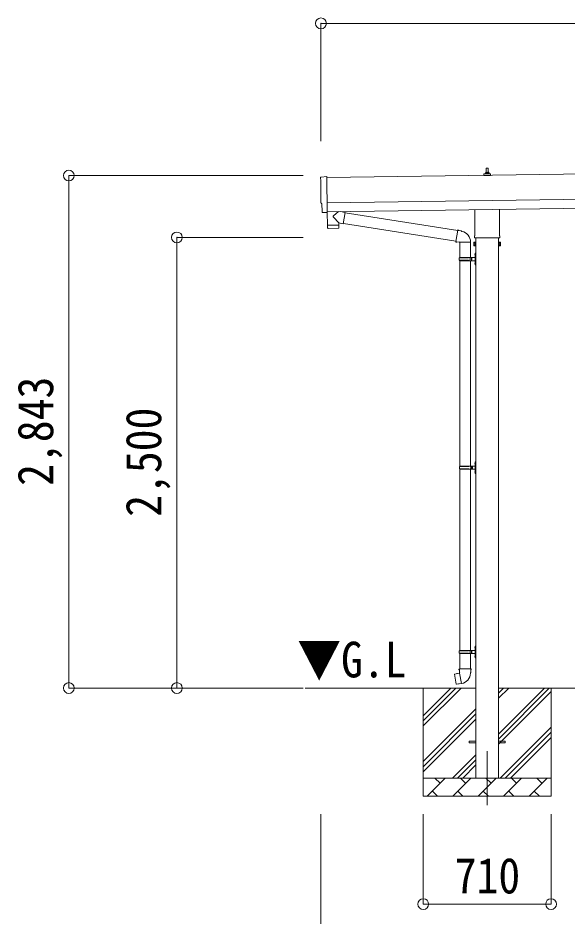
# Model space of a CAD drawing. Units: millimetres at full size, sheet at 1:60. Extents: x -16864 to 16864, y -11640 to 11640.
# Drawn here: x -814 to 2235, y -8329 to -3346 of the extents above; entities that cross this region are included whole.
import ezdxf
from ezdxf.enums import TextEntityAlignment as Align

# ---------------------------------------------------------------- set-up
doc = ezdxf.new("R2010")
doc.units = ezdxf.units.MM
doc.header["$LTSCALE"] = 60
doc.header["$PDMODE"] = 32
doc.header["$PDSIZE"] = 60
doc.linetypes.add('CHAIN1', pattern=[8, 5, -1, 1, -1])
for name, color, linetype, lineweight in [('0-1_Defpoints', 7, 'CHAIN1', 9), ('0-2_TEXT1', 4, 'Continuous', 9), ('0-3_SHAPE', 7, 'Continuous', 9), ('0-7_PARTS2', 7, 'Continuous', 9), ('0-8_TABLE1', 6, 'Continuous', 9), ('0-9_DIM1', 7, 'Continuous', 9)]:
    doc.layers.add(name, color=color, linetype=linetype, lineweight=lineweight)
doc.styles.add('ＭＳ ゴシック', font='')
doc.styles.get('ＭＳ ゴシック').set_extended_font_data('MS Gothic')

msp = doc.modelspace()

# ---------------------------------------------------------------- linework, layer by layer
at = {"layer": '0-1_Defpoints'}
msp.add_line((1791.14, -7413.9), (1791.14, -7762.9), dxfattribs=at)
at = {"layer": '0-2_TEXT1'}
for p, q in [((6531.21, -4151.21), (900.74, -4231.64)), ((1785.45, -4204.64), (1786.17, -4181.12)), ((1787.17, -4180.14), (1795.72, -4180.14)), ((1796.72, -4181.12), (1797.45, -4204.64)), ((1773.2, -4220.14), (1773.2, -4212.43)), ((1809.7, -4220.14), (1773.2, -4220.14)), ((1773.58, -4211.64), (1809.31, -4211.64)), ((1773.96, -4211.46), (1780.68, -4209.83)), ((1781.06, -4209.64), (1801.83, -4209.64)), ((1781.45, -4208.85), (1781.45, -4204.64)), ((1782.45, -4204.64), (1800.45, -4204.64)), ((1801.45, -4208.85), (1801.45, -4204.64)), ((1808.93, -4211.46), (1802.21, -4209.83)), ((1809.7, -4220.14), (1809.7, -4212.43)), ((902.74, -4371.63), (6533.21, -4291.19)), ((903.46, -4421.62), (6533.92, -4341.19)), ((883.88, -4425.67), (876.96, -4425.41)), ((1722.84, -4554.13), (1722.84, -4409.92)), ((1859.44, -4407.96), (1859.44, -4554.13)), ((1721.14, -4562.9), (1721.14, -4557.4)), ((1859.08, -4566.4), (1723.2, -4566.4)), ((1728.64, -4566.4), (1728.64, -7563.9)), ((1853.64, -7563.9), (1853.64, -4566.4)), ((1861.14, -4557.4), (1861.14, -4562.9)), ((1717.14, -4592.4), (1717.9, -4591.08)), ((1717.14, -4592.4), (1717.14, -4609.4)), ((1717.14, -4609.4), (1717.9, -4610.71)), ((1724.14, -4595.99), (1717.9, -4595.99)), ((1724.14, -4605.81), (1717.9, -4605.81)), ((1724.14, -4610.71), (1717.9, -4610.71)), ((1726.64, -4610.1), (1724.14, -4610.1)), ((1855.64, -4610.1), (1858.14, -4610.1)), ((1858.14, -4595.99), (1864.38, -4595.99)), ((1858.14, -4605.81), (1864.38, -4605.81)), ((1858.14, -4610.71), (1864.38, -4610.71)), ((1865.14, -4592.4), (1864.38, -4591.08)), ((1865.14, -4609.4), (1864.38, -4610.71)), ((1865.14, -4592.4), (1865.14, -4609.4)), ((1691.14, -7359.4), (1728.64, -7359.4)), ((1691.14, -7368.4), (1691.14, -7359.4)), ((1691.14, -7359.4), (1728.64, -7359.4)), ((1691.14, -7368.4), (1691.14, -7359.4)), ((1691.14, -7368.4), (1728.64, -7368.4)), ((1691.14, -7368.4), (1728.64, -7368.4)), ((1853.64, -7359.4), (1891.14, -7359.4)), ((1853.64, -7359.4), (1891.14, -7359.4)), ((1853.64, -7368.4), (1891.14, -7368.4)), ((1853.64, -7368.4), (1891.14, -7368.4)), ((1891.14, -7368.4), (1891.14, -7359.4)), ((1891.14, -7368.4), (1891.14, -7359.4))]:
    msp.add_line(p, q, dxfattribs=at)
for points in [[(869.12, -4228.66), (900.67, -4226.55), (903.5, -4424.39)], [(874.07, -4422.46), (873.4, -4375.43), (872.8, -4375.44)], [(884.62, -4425.39), (885.27, -4424.75), (903.51, -4425.39)], [(1724.14, -4610.71), (1724.14, -4591.08), (1717.9, -4591.08)], [(1724.14, -4610.1), (1724.14, -4591.7), (1726.64, -4591.7)], [(1858.14, -4610.1), (1858.14, -4591.7), (1855.64, -4591.7)], [(1858.14, -4610.71), (1858.14, -4591.08), (1864.38, -4591.08)]]:
    msp.add_lwpolyline(points, dxfattribs=at)
for points in [[(1726.64, -4611.4), (1726.64, -4590.4), (1728.64, -4590.4), (1728.64, -4611.4)], [(1855.64, -4611.4), (1855.64, -4590.4), (1853.64, -4590.4), (1853.64, -4611.4)]]:
    msp.add_lwpolyline(points, close=True, dxfattribs=at)
for centre, radius, start, end in [((1787.17, -4181.14), 1, 90, 178.60509), ((1795.72, -4181.14), 1, 1.39491, 90), ((1774.2, -4212.43), 1, 103.62699, 180), ((1780.45, -4208.85), 1, 283.62699, 0), ((1785.53, -4205.27), 4.13, 90, 171.17633), ((1782.45, -4205.64), 1, 90, 180), ((1794.78, -4204.64), 4.83, 133.60282, 180), ((1788.11, -4204.64), 4.83, 0, 46.39718), ((1797.36, -4205.27), 4.13, 8.82367, 90), ((1800.45, -4205.64), 1, 0, 90), ((1802.45, -4208.85), 1, 180, 256.37301), ((1808.7, -4212.43), 1, 0, 76.37301), ((1725.14, -4557.4), 4, 125.09963, 180), ((1725.14, -4562.9), 4, 180, 194.47751), ((1725.14, -4562.9), 4, 194.47751, 241.04498), ((1857.14, -4562.9), 4, 298.95502, 345.52249), ((1857.14, -4557.4), 4, 0, 54.90037), ((1857.14, -4562.9), 4, 345.52249, 0), ((1721.48, -4593.54), 4.34, 145.61575, 214.38425), ((1721.48, -4608.26), 4.34, 145.61575, 214.38425), ((1733.38, -4600.9), 16.24, 162.41205, 197.58795), ((1860.79, -4593.54), 4.34, 325.61575, 34.38425), ((1848.9, -4600.9), 16.24, 342.41205, 17.58795), ((1860.79, -4608.26), 4.34, 325.61575, 34.38425)]:
    msp.add_arc(centre, radius, start, end, dxfattribs=at)
for centre, major_axis, ratio, start_param, end_param in [((869.32, -4231.65), (-3, -0.04), 0.99863, 4.7647489, 6.2979817), ((-3895.04, -4370.14), (4762.89, 68.04), 0.99863, 6.2686928, 6.2979817), ((872.74, -4371.04), (-4.41, -0.06), 0.99863, 6.2686928, 7.8539816), ((877.08, -4422.41), (-2.15, -2.1), 0.9974, 5.5252311, 7.0411395), ((883.92, -4424.67), (-0.717, -0.7), 0.9974, 0.7579542, 1.5707963)]:
    msp.add_ellipse(centre, major_axis=major_axis, ratio=ratio, start_param=start_param, end_param=end_param, dxfattribs=at)
at = {"layer": '0-3_SHAPE'}
for p, q in [((1728.64, -7063.9), (779.7, -7063.9)), ((1436.14, -7063.9), (1436.14, -7663.9)), ((1436.14, -7217.38), (1589.62, -7063.9)), ((1436.14, -7245.67), (1617.91, -7063.9)), ((1436.14, -7273.95), (1646.19, -7063.9)), ((3628.64, -7063.9), (1853.64, -7063.9)), ((1853.64, -7092.72), (1882.46, -7063.9)), ((1853.64, -7121.01), (1910.75, -7063.9)), ((1853.64, -7319), (2108.74, -7063.9)), ((1853.64, -7347.28), (2136.14, -7064.78)), ((2146.14, -7063.9), (2146.14, -7663.9)), ((1853.64, -7375.57), (2146.14, -7083.07)), ((1436.14, -7471.94), (1728.64, -7179.44)), ((1436.14, -7500.22), (1728.64, -7207.72)), ((1436.14, -7528.51), (1728.64, -7236.01)), ((1863.3, -7563.9), (2146.14, -7281.06)), ((1891.58, -7563.9), (2146.14, -7309.34)), ((1919.87, -7563.9), (2146.14, -7337.63)), ((1598.74, -7563.9), (1728.64, -7434)), ((1627.02, -7563.9), (1728.64, -7462.28)), ((1655.31, -7563.9), (1728.64, -7490.57)), ((1436.14, -7563.9), (2146.14, -7563.9)), ((1458.3, -7663.9), (1558.3, -7563.9)), ((1529.74, -7592.45), (1501.19, -7563.9)), ((1599.72, -7663.9), (1699.72, -7563.9)), ((1671.17, -7592.45), (1642.61, -7563.9)), ((1741.14, -7663.9), (1841.14, -7563.9)), ((1812.59, -7592.45), (1784.03, -7563.9)), ((1882.56, -7663.9), (1982.56, -7563.9)), ((1954.01, -7592.45), (1925.45, -7563.9)), ((2023.98, -7663.9), (2123.98, -7563.9)), ((2095.43, -7592.45), (2066.88, -7563.9)), ((2146.14, -7663.9), (1436.14, -7663.9)), ((1486.85, -7635.35), (1515.4, -7663.9)), ((1628.27, -7635.35), (1656.83, -7663.9)), ((1769.69, -7635.35), (1798.25, -7663.9)), ((1911.11, -7635.35), (1939.67, -7663.9)), ((2052.54, -7635.35), (2081.09, -7663.9))]:
    msp.add_line(p, q, dxfattribs=at)
at = {"layer": '0-8_TABLE1'}
for p, q in [((868.14, -3376.26), (868.14, -4030.59)), ((12217.14, -3376.26), (868.14, -3376.26)), ((-531.86, -4220.61), (768.83, -4220.61)), ((-531.86, -4220.61), (-531.86, -7063.9)), ((68.14, -4563.9), (768.83, -4563.9)), ((68.14, -4563.9), (68.14, -7063.9)), ((-531.86, -7063.9), (768.83, -7063.9)), ((867.83, -8964.9), (867.83, -7762.9)), ((1436.14, -8262.9), (1436.14, -7762.9)), ((2146.14, -8262.9), (2146.14, -7762.9)), ((1436.14, -8262.9), (2146.14, -8262.9))]:
    msp.add_line(p, q, dxfattribs=at)
for p in [(868.14, -3376.26), (-531.86, -4220.61), (68.14, -4563.9), (-531.86, -7063.9), (68.14, -7063.9), (1436.14, -8262.9), (2146.14, -8262.9)]:
    msp.add_point(p, dxfattribs=at)
at = {"layer": '0-9_DIM1'}
for p, q in [((903.5, -4424.39), (903.51, -4425.39)), ((964.9, -4420.74), (937.25, -4443.25)), ((1002.52, -4424.75), (976.68, -4420.57)), ((1002.52, -4424.75), (992.36, -4487.64)), ((1002.23, -4426.58), (1627.58, -4526.15)), ((967.95, -4483.69), (937.08, -4450.58)), ((967.95, -4483.69), (992.36, -4487.64)), ((967.95, -4483.69), (968.12, -4495.7)), ((904.14, -4497.62), (904.56, -4510.67)), ((965.14, -4512.75), (907.6, -4513.57)), ((908.63, -4496.55), (908.66, -4497.55)), ((963.62, -4495.77), (963.62, -4496.77)), ((992.65, -4485.82), (1617.16, -4585.25)), ((1627.9, -4524.33), (1622.37, -4555.7)), ((1627.9, -4524.33), (1629.04, -4522.35)), ((1629.04, -4522.35), (1632.6, -4522.98)), ((1632.6, -4522.98), (1633.02, -4525.33)), ((1647.53, -4528.15), (1649.22, -4529.78)), ((1649.22, -4529.78), (1651.33, -4530.23)), ((1616.84, -4587.06), (1622.37, -4555.7)), ((1616.84, -4587.06), (1617.23, -4589.32)), ((1616.84, -4587.06), (1621.99, -4587.88)), ((1617.23, -4589.32), (1620.8, -4589.95)), ((1620.8, -4589.95), (1621.99, -4587.88)), ((1621.99, -4587.88), (1636.59, -4590.19)), ((1636.59, -4590.19), (1638.8, -4589.21)), ((1699.1, -4589.6), (1637.91, -4589.6)), ((1638.64, -4589.6), (1638.64, -4674.82)), ((1698.64, -4589.6), (1698.64, -4674.82)), ((1635.64, -4676.82), (1685.97, -4676.82)), ((1636.64, -4674.82), (1722.64, -4674.82)), ((1636.64, -4674.82), (1636.64, -4676.82)), ((1695.64, -4674.82), (1695.64, -4679.32)), ((1695.64, -4679.32), (1697.64, -4679.32)), ((1697.64, -4679.32), (1697.64, -4683.82)), ((1703.64, -4674.82), (1703.64, -4683.82)), ((1703.64, -4679.32), (1706.64, -4679.32)), ((1706.64, -4679.32), (1706.64, -4683.82)), ((1722.34, -4657.67), (1724.38, -4658.67)), ((1723.61, -4655.67), (1724.24, -4655.67)), ((1723.61, -4655.67), (1723.61, -4663.97)), ((1723.61, -4663.97), (1724.24, -4663.97)), ((1724.24, -4655.67), (1724.24, -4663.97)), ((1724.24, -4655.67), (1724.64, -4656.07)), ((1724.24, -4663.97), (1724.64, -4663.57)), ((1724.38, -4658.67), (1724.99, -4659.82)), ((1724.64, -4651.82), (1727.64, -4650.32)), ((1724.64, -4651.82), (1724.64, -4683.82)), ((1724.64, -4656.07), (1724.64, -4663.57)), ((1727.64, -4650.32), (1727.64, -4683.82)), ((1727.64, -4650.32), (1728.64, -4650.32)), ((1728.64, -4650.32), (1728.64, -4683.82)), ((1635.64, -4690.82), (1685.97, -4690.82)), ((1636.64, -4692.82), (1636.64, -4690.82)), ((1636.64, -4692.82), (1722.64, -4692.82)), ((1638.64, -4692.82), (1638.64, -5832.4)), ((1695.64, -4692.82), (1695.64, -4688.32)), ((1695.64, -4688.32), (1697.64, -4688.32)), ((1697.64, -4688.32), (1697.64, -4683.82)), ((1698.64, -4692.82), (1698.64, -5832.4)), ((1703.64, -4692.82), (1703.64, -4683.82)), ((1703.64, -4688.32), (1706.64, -4688.32)), ((1706.64, -4688.32), (1706.64, -4683.82)), ((1722.34, -4705.67), (1724.38, -4706.67)), ((1723.61, -4703.67), (1724.24, -4703.67)), ((1723.61, -4703.67), (1723.61, -4711.97)), ((1723.61, -4711.97), (1724.24, -4711.97)), ((1724.24, -4703.67), (1724.24, -4711.97)), ((1724.24, -4703.67), (1724.64, -4704.07)), ((1724.24, -4711.97), (1724.64, -4711.57)), ((1724.38, -4706.67), (1724.99, -4707.82)), ((1724.64, -4715.82), (1724.64, -4683.82)), ((1724.64, -4704.07), (1724.64, -4711.57)), ((1724.64, -4715.82), (1727.64, -4717.32)), ((1727.64, -4717.32), (1727.64, -4683.82)), ((1727.64, -4717.32), (1728.64, -4717.32)), ((1728.64, -4717.32), (1728.64, -4683.82)), ((1722.34, -5815.25), (1724.38, -5816.25)), ((1723.61, -5813.25), (1724.24, -5813.25)), ((1723.61, -5813.25), (1723.61, -5821.55)), ((1723.61, -5821.55), (1724.24, -5821.55)), ((1724.24, -5813.25), (1724.24, -5821.55)), ((1724.24, -5813.25), (1724.64, -5813.65)), ((1724.24, -5821.55), (1724.64, -5821.15)), ((1724.38, -5816.25), (1724.99, -5817.4)), ((1724.64, -5809.4), (1727.64, -5807.9)), ((1724.64, -5809.4), (1724.64, -5841.4)), ((1724.64, -5813.65), (1724.64, -5821.15)), ((1727.64, -5807.9), (1727.64, -5841.4)), ((1727.64, -5807.9), (1728.64, -5807.9)), ((1728.64, -5807.9), (1728.64, -5841.4)), ((1638.14, -5834.4), (1688.47, -5834.4)), ((1638.14, -5848.4), (1688.47, -5848.4)), ((1638.64, -5850.39), (1638.64, -6854.9)), ((1639.14, -5832.4), (1639.14, -5834.4)), ((1639.14, -5832.4), (1722.64, -5832.4)), ((1639.14, -5850.4), (1639.14, -5848.4)), ((1639.14, -5850.4), (1722.64, -5850.4)), ((1698.14, -5832.4), (1698.14, -5836.9)), ((1698.14, -5836.9), (1700.14, -5836.9)), ((1698.14, -5850.4), (1698.14, -5845.9)), ((1698.14, -5845.9), (1700.14, -5845.9)), ((1698.64, -5850.39), (1698.64, -6854.9)), ((1700.14, -5836.9), (1700.14, -5841.4)), ((1700.14, -5845.9), (1700.14, -5841.4)), ((1706.14, -5832.4), (1706.14, -5841.4)), ((1706.14, -5836.9), (1709.14, -5836.9)), ((1706.14, -5850.4), (1706.14, -5841.4)), ((1706.14, -5845.9), (1709.14, -5845.9)), ((1709.14, -5836.9), (1709.14, -5841.4)), ((1709.14, -5845.9), (1709.14, -5841.4)), ((1722.34, -5863.25), (1724.38, -5864.25)), ((1723.61, -5861.25), (1724.24, -5861.25)), ((1723.61, -5861.25), (1723.61, -5869.55)), ((1723.61, -5869.55), (1724.24, -5869.55)), ((1724.24, -5861.25), (1724.24, -5869.55)), ((1724.24, -5861.25), (1724.64, -5861.65)), ((1724.24, -5869.55), (1724.64, -5869.15)), ((1724.38, -5864.25), (1724.99, -5865.4)), ((1724.64, -5873.4), (1724.64, -5841.4)), ((1724.64, -5861.65), (1724.64, -5869.15)), ((1724.64, -5873.4), (1727.64, -5874.9)), ((1727.64, -5874.9), (1727.64, -5841.4)), ((1727.64, -5874.9), (1728.64, -5874.9)), ((1728.64, -5874.9), (1728.64, -5841.4)), ((1635.64, -6856.9), (1685.97, -6856.9)), ((1635.64, -6870.9), (1685.97, -6870.9)), ((1636.64, -6854.9), (1722.64, -6854.9)), ((1636.64, -6854.9), (1636.64, -6856.9)), ((1636.64, -6872.9), (1636.64, -6870.9)), ((1636.64, -6872.9), (1722.64, -6872.9)), ((1638.64, -6872.9), (1638.64, -6957.83)), ((1695.64, -6854.9), (1695.64, -6859.4)), ((1695.64, -6859.4), (1697.64, -6859.4)), ((1695.64, -6872.9), (1695.64, -6868.4)), ((1695.64, -6868.4), (1697.64, -6868.4)), ((1697.64, -6859.4), (1697.64, -6863.9)), ((1697.64, -6868.4), (1697.64, -6863.9)), ((1698.64, -6872.9), (1698.64, -6957.83)), ((1703.64, -6854.9), (1703.64, -6863.9)), ((1703.64, -6859.4), (1706.64, -6859.4)), ((1703.64, -6872.9), (1703.64, -6863.9)), ((1703.64, -6868.4), (1706.64, -6868.4)), ((1706.64, -6859.4), (1706.64, -6863.9)), ((1706.64, -6868.4), (1706.64, -6863.9)), ((1722.34, -6837.75), (1724.38, -6838.75)), ((1723.61, -6835.75), (1724.24, -6835.75)), ((1723.61, -6835.75), (1723.61, -6844.05)), ((1723.61, -6844.05), (1724.24, -6844.05)), ((1724.24, -6835.75), (1724.24, -6844.05)), ((1724.24, -6835.75), (1724.64, -6836.15)), ((1724.24, -6844.05), (1724.64, -6843.65)), ((1724.38, -6838.75), (1724.99, -6839.9)), ((1724.64, -6831.9), (1727.64, -6830.4)), ((1724.64, -6831.9), (1724.64, -6863.9)), ((1724.64, -6836.15), (1724.64, -6843.65)), ((1724.64, -6895.9), (1724.64, -6863.9)), ((1727.64, -6830.4), (1727.64, -6863.9)), ((1727.64, -6830.4), (1728.64, -6830.4)), ((1727.64, -6897.4), (1727.64, -6863.9)), ((1728.64, -6830.4), (1728.64, -6863.9)), ((1728.64, -6897.4), (1728.64, -6863.9)), ((1722.34, -6885.75), (1724.38, -6886.75)), ((1723.61, -6883.75), (1724.24, -6883.75)), ((1723.61, -6883.75), (1723.61, -6892.05)), ((1723.61, -6892.05), (1724.24, -6892.05)), ((1724.24, -6883.75), (1724.24, -6892.05)), ((1724.24, -6883.75), (1724.64, -6884.15)), ((1724.24, -6892.05), (1724.64, -6891.65)), ((1724.38, -6886.75), (1724.99, -6887.9)), ((1724.64, -6884.15), (1724.64, -6891.65)), ((1724.64, -6895.9), (1727.64, -6897.4)), ((1727.64, -6897.4), (1728.64, -6897.4)), ((1636.79, -6957.83), (1634.64, -6958.61)), ((1634.64, -6958.61), (1634.64, -6962.23)), ((1634.64, -6962.23), (1636.88, -6963.04)), ((1636.79, -6957.83), (1668.64, -6957.83)), ((1636.79, -6957.83), (1636.88, -6963.04)), ((1636.88, -6963.04), (1637.14, -6977.83)), ((1700.49, -6957.83), (1668.64, -6957.83)), ((1702.64, -6962.23), (1700.4, -6963.04)), ((1700.49, -6957.83), (1702.64, -6958.61)), ((1702.64, -6958.61), (1702.64, -6962.23)), ((1610.18, -6986.28), (1609.37, -6987.45)), ((1609.37, -6987.45), (1618.99, -7042.01)), ((1638.05, -6981.03), (1610.18, -6986.28)), ((1622.92, -6983.67), (1622.71, -6983.92)), ((1637.14, -6977.83), (1638.49, -6979.83)), ((1648.4, -7038.32), (1638.27, -6980.85)), ((1638.29, -6980.03), (1638.29, -6980.73)), ((1638.49, -6979.83), (1638.46, -6979.83)), ((1698.83, -6979.77), (1698.75, -6981.93)), ((1700.14, -6977.83), (1698.83, -6979.77)), ((1633.02, -7040.92), (1632.73, -7040.76)), ((1648.71, -7039.09), (1648.47, -7038.42))]:
    msp.add_line(p, q, dxfattribs=at)
for points in [[(903.11, -4425.38), (904.13, -4496.62), (968.12, -4495.7)], [(968.09, -4509.76), (968.14, -4496.7), (904.14, -4497.62)], [(1627.9, -4524.33), (1633.02, -4525.33), (1647.53, -4528.15)], [(1722.34, -4661.97), (1724.38, -4660.97), (1724.99, -4659.82)], [(1722.34, -4709.97), (1724.38, -4708.97), (1724.99, -4707.82)], [(1722.34, -5819.55), (1724.38, -5818.55), (1724.99, -5817.4)], [(1722.34, -5867.55), (1724.38, -5866.55), (1724.99, -5865.4)], [(1722.34, -6842.05), (1724.38, -6841.05), (1724.99, -6839.9)], [(1722.34, -6890.05), (1724.38, -6889.05), (1724.99, -6887.9)], [(1700.49, -6957.83), (1700.4, -6963.04), (1700.14, -6977.83)], [(1625.17, -6983.46), (1624.89, -6983.3), (1622.92, -6983.67)], [(1648.13, -7038.23), (1620.15, -7042.83), (1618.99, -7042.01)], [(1635.2, -7040.36), (1634.99, -7040.59), (1633.02, -7040.92)]]:
    msp.add_lwpolyline(points, dxfattribs=at)
for centre, radius, start, end in [((940.56, -4447), 5, 131.47396, 225.79244), ((907.55, -4510.57), 3, 181.81845, 270.86677), ((965.09, -4509.75), 3, 270.81845, 359.81845), ((1638.8, -4589.21), 60.3, 359.62495, 78), ((1684.39, -4683.82), 49.25, 171.82876, 180.00002), ((1685.97, -4674.82), 2, 270, 359.99998), ((1727.94, -4659.82), 6, 136.21765, 223.78235), ((1722.64, -4672.82), 2, 270, 359.99998), ((1684.39, -4683.82), 49.25, 180.00002, 188.17127), ((1685.97, -4692.82), 2, 0.00005, 90.00004), ((1727.94, -4707.82), 6, 136.21765, 223.78235), ((1722.64, -4694.82), 2, 0.00005, 90.00004), ((1727.94, -5817.4), 6, 136.21765, 223.78235), ((1686.89, -5841.4), 49.25, 171.82876, 180.00002), ((1686.89, -5841.4), 49.25, 180.00002, 188.17127), ((1688.47, -5832.4), 2, 270, 359.99998), ((1688.47, -5850.4), 2, 0.00005, 90.00004), ((1727.94, -5865.4), 6, 136.21765, 223.78235), ((1722.64, -5830.4), 2, 270, 359.99998), ((1722.64, -5852.4), 2, 0.00005, 90.00004), ((1684.39, -6863.9), 49.25, 171.82876, 180.00002), ((1684.39, -6863.9), 49.25, 180.00002, 188.17127), ((1685.97, -6854.9), 2, 270, 359.99998), ((1685.97, -6872.9), 2, 0.00005, 90.00004), ((1727.94, -6839.9), 6, 136.21765, 223.78235), ((1722.64, -6852.9), 2, 270, 359.99998), ((1722.64, -6874.9), 2, 0.00005, 90.00004), ((1727.94, -6887.9), 6, 136.21765, 223.78235), ((1637.99, -6980.73), 0.3, 280.66842, 0), ((1638.49, -6980.03), 0.2, 100, 180), ((1638.49, -6979.83), 60.3, 279.96938, 358), ((1648.18, -7038.53), 0.3, 20, 99.33158), ((1648.89, -7039.02), 0.2, 200, 279.96938)]:
    msp.add_arc(centre, radius, start, end, dxfattribs=at)

# ---------------------------------------------------------------- texts
at = {"layer": '0-7_PARTS2', "style": 'ＭＳ ゴシック', "width": 0.9}
msp.add_text('▼G.L', height=197.9, dxfattribs=at).set_placement((736.97, -7064.18), align=Align.BOTTOM_LEFT)
at = {"layer": '0-8_TABLE1', "color": 7, "style": 'ＭＳ ゴシック', "width": 0.9}
for s, p in [('2,843', (-559.36, -5942.25)), ('2,500', (40.64, -6113.9))]:
    msp.add_text(s, height=197.9, rotation=90, dxfattribs=at).set_placement(p, align=Align.BOTTOM_LEFT)
msp.add_text('710', height=197.9, dxfattribs=at).set_placement((1611.14, -8262.9), align=Align.BOTTOM_LEFT)

doc.saveas('drawing.dxf')
